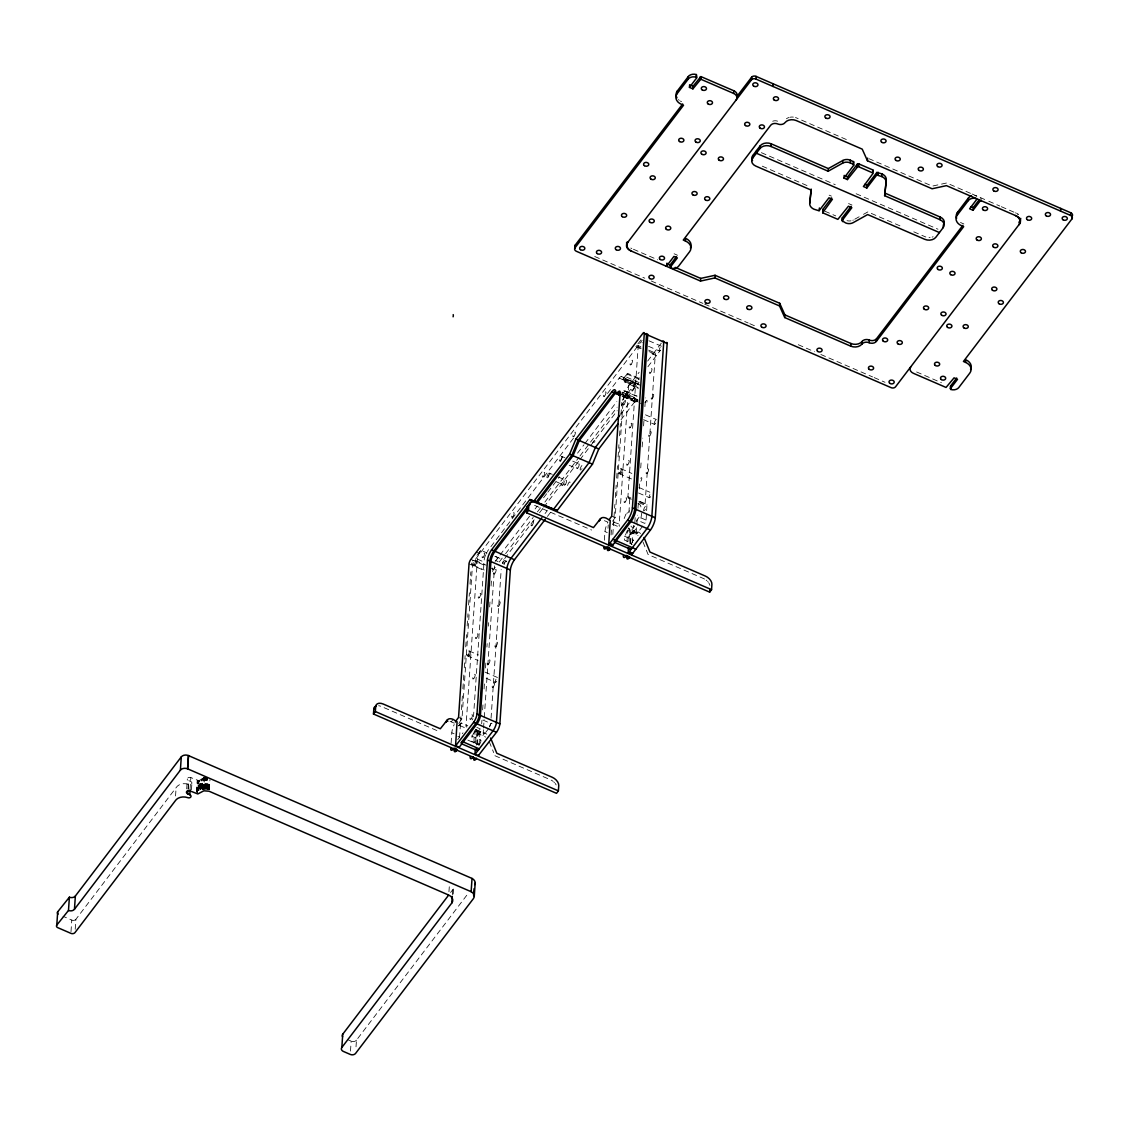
<?xml version="1.0" encoding="UTF-8"?>
<svg xmlns="http://www.w3.org/2000/svg" width="1129" height="1129" viewBox="0 0 1129 1129"><rect width="100%" height="100%" fill="white"/><g stroke="black" fill="none" stroke-linecap="round" stroke-linejoin="round"><path stroke-width="0.75" stroke-dasharray="5 3.75" d="M628.952 512.651L629.813 497A4.488 1.327 -66.6 0 1 627.922 496.704L638.139 346.857A5.349 1.581 -66.6 0 0 637.899 345.545M641.738 513.272L640.326 521.471L644.786 523.404A2.512 0.748 -66.6 0 0 646.113 520.088L646.973 504.437L639.169 501.05M71 931.693L71.79 920.079L63.041 916.282M75.206 929.28L75.883 919.316L176.11 787.661A9.512 6.986 3.9 0 1 188.571 784.345A2.258 1.651 3.9 0 0 191.634 783.78A2.258 1.651 3.9 0 0 190.73 781.508L188.585 780.548A2.343 1.722 3.9 0 1 187.64 778.177A2.343 1.722 3.9 0 1 190.829 777.585L198.831 780.675L204.532 777.585L203.742 789.199M175.545 795.959L176.11 787.661M186.68 788.875L187.358 778.925M188.007 788.846L188.585 780.548M188.233 789.326L188.571 784.345M190.039 789.199L190.829 777.585M191.45 789.707L191.902 783.074M196.545 792.022L197.25 780.365M196.813 792.121L197.42 780.435M197.081 792.191L197.688 780.534M197.265 792.233L197.97 780.591M197.462 792.262L198.154 780.633M198.351 780.661L197.857 790.625L198.732 780.675M198.154 790.639L199.014 780.675M198.436 790.625L199.212 780.661M198.619 790.596L199.494 780.619M198.902 790.554L199.678 780.576M199.198 788.846L199.946 780.506M199.466 788.776L200.2 780.407M199.706 788.677L200.44 780.294M199.946 788.55L200.722 780.125M200.228 788.367L200.99 779.927M200.468 789.707L201.202 779.687M200.567 789.594L201.47 779.377M200.906 789.199L201.71 779.123M201.16 788.945L201.964 778.883M201.428 788.719L202.105 778.77M201.569 788.606L202.401 778.544M201.879 788.395L202.712 778.347M202.204 788.211L202.881 778.248M202.43 789.679L203.22 778.079M202.599 789.608L203.403 777.994M202.783 789.524L203.573 777.909M202.966 789.453L203.954 777.768M203.347 789.312L204.137 777.712M203.545 789.256L204.335 777.641M203.94 789.157L204.617 779.193M204.137 789.115L205.139 777.458M204.547 789.03L205.337 777.415M204.758 789.002L205.549 777.387M204.97 788.973L205.76 777.359M205.182 788.959L205.972 777.345M205.393 788.945L206.184 777.331M205.605 788.931L206.395 777.316M205.817 788.931L206.819 777.316M206.24 788.931L207.03 777.316M206.452 788.945L207.242 777.331M206.663 788.959L207.454 777.345M206.875 788.988L207.44 780.689M207.087 789.002L207.651 780.718M207.299 789.044L207.863 780.746M207.51 789.072L208.075 780.774M207.722 789.115L208.286 780.816M208.131 789.213L208.484 780.873M208.329 789.27L208.893 780.972M208.526 789.326L209.091 781.028M208.724 789.397L209.288 781.099M208.921 789.467L209.486 781.169M209.119 789.538L209.684 781.24M209.302 789.623L209.98 779.659M350.484 1051.099L351.161 1041.136L347.04 1039.357M356.016 1046.795L356.468 1040.162L467.928 893.731M451.106 743.164L451.812 732.792A10.57 3.119 -66.6 0 1 454.183 724.508M448.947 891.755L449.398 885.122M459.531 737.646L460.957 716.703M461.436 709.718L462.396 695.76M462.862 688.775L463.821 674.817M464.301 667.846L465.134 655.624M465.727 646.903L466.559 634.681M467.152 625.96L467.985 613.753M468.577 605.017L469.41 592.81M470.003 584.088L470.835 571.867M458.826 723.548A10.57 3.119 -66.6 0 1 460.801 720.457L461.987 718.891L472.458 565.389A3.472 1.03 -66.6 0 1 474.279 560.845L642.147 340.323M452.404 894.69L452.743 889.708A7.832 5.744 3.9 0 0 453.646 887.592L453.195 894.239M480.7 550.43A7.141 2.117 -66.6 0 0 477.398 559.137L466.037 725.834A3.909 1.157 -66.6 0 0 467.025 726.766M473.954 743.08L474.208 731.902M476.283 729.644L475.605 744.053L477.892 745.041M476.692 745.084L477.892 727.626M477.398 744.547L478.146 734.019L482.859 735.543A8.284 5.066 37.3 0 1 485.555 737.138M479.035 745.535L480.023 731.55L484.736 733.088A8.284 5.066 37.3 0 1 486.782 734.203M481.674 723.83L481.914 720.344M482.633 709.887L482.986 704.651M484.059 688.944L484.412 683.708M485.484 668.015L485.964 661.029M486.909 647.072L487.149 643.586M488.335 626.143L488.575 622.658M489.647 606.95L490 601.729M491.073 586.022L491.425 580.786M488.645 728.53L484.891 733.469A3.909 1.157 -66.6 0 1 483.198 733.271L483.438 729.771M483.551 728.007L484.158 719.229M484.27 717.479L494.558 566.575A7.141 2.117 -66.6 0 1 494.629 565.911M491.059 718.171L501.191 569.552M604.382 540.241L604.961 531.59A10.57 3.119 -66.6 0 1 607.924 522.064M608.009 528.33L608.249 524.9M611.099 534.963L611.438 529.826M612.821 534.398L614.868 504.48M615.347 497.452L616.18 485.131M616.66 478.089L617.507 465.769M618.099 456.977L618.946 444.657M619.539 435.85L620.385 423.53M620.978 414.738L621.825 402.418M612.624 521.245A10.57 3.119 -66.6 0 1 613.95 519.269L615.136 517.703L623.561 394.12A5.292 1.566 -66.6 0 0 622.22 392.864M627.117 541.892L627.357 530.715M628.74 527.935L629.686 529.021L628.754 542.866L632.184 544.347M629.869 543.599L631.069 526.001M630.546 543.359L631.294 532.832L636.008 534.356A8.284 5.066 37.3 0 1 638.054 535.485M632.296 542.626L633.171 530.362L637.885 531.886A8.284 5.066 37.3 0 1 640.58 533.481M642.74 526.1L637.603 532.846A3.02 0.889 -66.6 0 1 636.304 532.69L633.143 531.322L633.552 525.338M634.823 522.656L635.19 517.435M636.304 532.69L636.784 525.691M636.897 523.941L637.49 515.191M637.97 508.191L638.337 502.941M639.282 488.928L639.762 481.928M640.722 467.928L641.201 460.928M642.147 446.929L642.754 438.165M643.586 425.915L644.179 417.166M644.899 406.666L645.492 397.916M652.985 354.111L652.985 354.069A5.349 1.581 -66.6 0 1 655.3 354.294L645.082 504.141A4.488 1.327 -66.6 0 0 646.973 504.437M656.415 355.593L649.867 352.714M981.27 200.722L980.833 197.998M613.668 522.233L620.978 524.562M624.196 518.521L625.776 514.415L629.432 510.844M458.656 725.778L461.098 722.941L467.829 725.749M633.143 531.322A3.02 0.734 -70.3 0 0 634.23 531.378L637.716 525.719M460.618 723.139L458.642 725.891M636.276 521.316L640.82 514.612M638.548 378.116L627.625 373.389L624.224 381.856L638.464 388.418M476.988 555.299L480.827 550.246L487.065 552.942M637.899 343.908L642.048 338.46M573.433 438.25L488.264 550.119A7.832 2.314 -66.6 0 0 487.276 551.587M607.487 393.499L619.2 378.102A6.52 1.933 -66.6 0 1 622.023 378.427A2.95 0.875 -66.6 0 0 623.307 378.568L638.901 385.328M623.307 378.568L627.668 373.403M495.109 561.466L498.976 556.385M500.034 554.988L529.783 515.925M535.09 508.939L537.206 506.159M543.585 497.79L546.775 493.599M547.833 492.202L559.518 476.861M577.568 453.138L583.947 444.77M585.005 443.372L616.871 401.515M622.178 394.529L639.169 372.203M647.665 361.054L662.314 341.805M492.512 571.5A3.472 1.03 -66.6 0 1 493.726 569.27L496.478 565.671M499.216 562.059L504.536 555.087M505.594 553.69L533.213 517.407M537.46 511.832L540.65 507.641M544.898 502.066L578.881 457.414M579.939 456.017L617.111 407.188M622.432 400.202L639.423 377.876M647.919 366.727L660.564 350.103M534.172 519.806L505.425 557.557A7.832 2.314 -66.6 0 0 502.306 563.554M539.493 512.806L542.682 508.614M543.755 507.217L578.881 461.069M579.939 459.672L589.521 447.084M590.594 445.687L617.196 410.716M621.458 405.128L636.361 385.539A6.52 1.933 -66.6 0 1 639.197 385.314M545.053 513.554L547.184 510.76M620.781 414.061L631.379 400.146A8.355 2.47 -66.6 0 1 635.006 400.541A5.292 1.566 -66.6 0 0 637.292 400.795A5.292 1.566 -66.6 0 1 637.941 400.061M547.424 516.447L550.613 512.256M621.035 419.734L634.823 401.628A8.355 2.47 -66.6 0 1 637.843 399.68L621.924 392.779M450.09 721.431A6.845 4.191 37.3 0 1 451.261 721.854L453.138 719.385M458.896 725.481L461.62 723.068M612.497 524.223L614.769 521.88M457.711 739.58L459.588 737.11L456.158 735.628M474.66 732.792L476.537 730.322M627.809 531.59L629.686 529.134M627.371 530.503A10.57 3.119 -66.6 0 0 624.422 540.029L627.851 541.511A10.57 3.119 -66.6 0 1 633.397 527.695L634.597 526.128L631.153 524.646M478.103 734.189L480.065 731.493M631.252 532.987L633.214 530.291M479.021 733.878L480.898 731.423M632.184 532.69L634.046 530.235M482.859 735.543L484.736 733.088M636.008 534.356L637.885 531.886M450.598 892.517L452.743 889.708M638.167 387.529L625.198 381.785L624.464 382.336M854.78 219.195L862.048 215.159M863.487 214.341L867.848 211.913L902.706 227.028M626.891 513.201L628.133 512.679M637.941 503.266L640.453 505.227L641.597 509.391M612.765 524.279L617.549 526.354M846.327 139.516L796.481 117.91A8.355 6.125 3.9 0 0 795.493 117.543M970.503 193.327L946.638 182.983L932.286 186.116L869.245 158.794M972.097 194.019L987.353 200.623M988.792 201.244L999.786 206.014M1001.352 206.692L1016.636 213.325M963.87 223.979L961.696 223.034A10.57 7.748 3.9 0 1 960.525 222.455M761.383 152.669L835.234 184.676M856.121 193.722L938.001 229.215M762.258 166.161L808.181 186.059M829.138 195.148L831.424 196.136M848.585 203.573L852.028 205.055M913.798 231.826L924.891 236.638A8.228 6.04 3.9 0 0 925.865 237.005M824.876 211.208L835.742 215.907M674.112 253.771L677.541 255.267M633.425 249.255L657.741 259.797M916.621 371.977L941.388 382.717M594.715 256.495L644.786 278.186M651.25 280.994L702.944 303.391M704.552 304.096L748.174 322.993M749.797 323.698L754.638 325.801M798.259 344.698L814.404 351.698M820.868 354.492L872.562 376.903M874.185 377.594L885.051 382.308M648.921 340.789L661.411 346.208M648.54 346.293L659.463 351.034M637.744 345.403L640.863 346.758M648.653 350.145L654.905 352.841M638.139 346.857L641.258 348.212M649.062 351.585L655.3 354.294M635.825 346.631L640.496 348.692M626.821 373.953L639.296 379.372M626.595 377.142L639.085 382.548M621.514 376.55L638.675 383.987M625.41 378.723L639.451 384.806M628.119 380.078L639.042 384.806M622.262 379.273L637.871 386.033M619.2 378.102L636.361 385.539M626.228 391.41L637.151 396.138M623.801 390.676L638.21 396.928M622.051 392.13L637.645 398.89M638.026 400.386L622.418 393.626A5.292 1.566 -66.6 0 0 622.319 392.497M620.131 393.372L637.292 400.795M619.398 393.781L638.435 402.037M624.281 396.237L641.441 403.674M622.023 396.081L634.823 401.628M622.898 396.632L637.659 403.039M645.492 414.823L656.401 419.551M643.544 419.649L654.467 424.377A2.611 0.776 -66.6 0 0 656.231 422.048M620.95 468.718L631.873 473.446M619.017 473.545L631.492 478.95M638.929 487.488L649.852 492.23M561.79 456.412L564.923 457.767M572.713 461.14L578.951 463.85M638.548 492.992L649.471 497.72M569.214 465.289L577.018 468.676M627.922 496.704L631.04 498.058M638.845 501.431L645.082 504.141M628.232 497.96L631.351 499.314M639.141 502.701L645.393 505.397M549.16 473.009L552.279 474.363M558.516 477.073L566.321 480.446M641.455 518.07L646.113 520.088M556.583 481.9L564.387 485.272M611.706 516.221L615.136 517.703M631.111 526.707L633.397 527.695M634.23 531.378L637.603 532.846M633.313 532.154L636.516 533.551M604.41 520.667L607.388 521.951M624.393 536.148L633.75 540.212M604.961 531.59L607.261 532.592M534.553 505.326L591.596 530.037M495.321 556.385L506.244 561.113M494.869 556.329L497.988 557.684A7.141 2.117 -66.6 0 0 495.885 561.621M476.339 552.137L479.769 553.633M495.786 560.577L498.072 561.565M477.398 559.137L485.202 562.524M475.267 560.464L486.19 565.206M470.849 559.363L485.611 565.756M490.296 567.788L493.726 569.27M473.333 565.29L484.242 570.032M469.029 563.893L483.791 570.3M469.099 650.925L478.456 654.989M467.166 655.751L478.075 660.493M485.004 672.094L497.48 677.499M486.19 678.275L495.546 682.325M482.902 720.034L490.706 723.421A3.909 1.157 -66.6 0 1 489.605 726.949M458.557 717.409L461.987 718.891M476.819 727.401L480.248 728.897A10.57 3.119 -66.6 0 0 474.702 742.699L471.273 741.217A10.57 3.119 -66.6 0 1 473.63 732.933M475.535 729.405L484.891 733.469M475.394 729.899L483.198 733.271M475.676 730.999L483.466 734.386M451.261 721.854L454.239 723.139M459.743 725.524L465.952 728.219M471.329 735.953L480.7 740.003M451.812 732.792L454.112 733.779M467.829 740.102L478.752 744.83M436.867 730.548L381.404 706.514A8.228 5.038 37.3 0 0 378.61 705.738M494.939 755.71L550.373 779.73A7.832 4.784 37.3 0 1 552.984 781.282M976.853 196.178L976.627 196.023A6.52 4.784 3.9 0 0 974.877 195.642M643.05 542.103L648.102 554.522L703.522 578.542A7.832 4.784 37.3 0 1 705.286 579.502M489.266 741.753L493.683 752.606M356.468 1040.162A3.909 2.879 3.9 0 1 351.161 1041.136M75.883 919.316A3.02 2.216 3.9 0 1 71.79 920.079M933.119 236.751A8.228 6.04 3.9 0 1 932.159 237.09M930.098 237.471A8.228 6.04 3.9 0 1 929.026 237.513M853.326 220.014A6.845 5.024 3.9 0 1 852.79 220.282M850.97 220.832A6.845 5.024 3.9 0 1 847.004 220.677M1015.479 212.816A9.159 6.718 3.9 0 1 1016.523 213.339M1017.455 213.945A9.159 6.718 3.9 0 1 1018.273 214.651M681.535 101.638A10.57 7.748 3.9 0 1 680.378 101.06M679.319 100.368A10.57 7.748 3.9 0 1 678.374 99.592M1017.497 213.748A7.832 5.744 3.9 0 1 1018.287 214.256M786.447 118.743A8.355 6.125 3.9 0 1 789.115 117.458M790.145 117.218A8.355 6.125 3.9 0 1 793.377 117.106M772.702 121.24A5.292 3.881 3.9 0 1 777.994 121.325M631.845 248.578A9.159 6.718 3.9 0 1 630.815 248.055M706.133 580.08A7.832 4.784 37.3 0 1 706.909 580.743M707.629 581.449A7.832 4.784 37.3 0 1 708.278 582.197M708.829 582.987A7.832 4.784 37.3 0 1 709.887 585.358M553.76 781.931A7.832 4.784 37.3 0 1 554.48 782.637M555.129 783.399A7.832 4.784 37.3 0 1 556.145 784.965M645.054 402.658A2.611 0.776 -66.6 0 1 646.818 400.329A2.611 0.776 -66.6 0 1 646.649 402.827A2.611 0.776 -66.6 0 1 644.885 405.156M580.278 470.059A2.611 0.776 -66.6 0 1 580.899 467.039A2.611 0.776 -66.6 0 1 582.564 465.444A2.611 0.776 -66.6 0 1 581.943 468.464M581.294 469.523A2.611 0.776 -66.6 0 1 580.983 469.89M567.605 485.484A2.611 0.776 -66.6 0 1 569.369 482.083A2.611 0.776 -66.6 0 1 569.806 483.819M640.693 478.287A2.611 0.776 -66.6 0 1 641.808 478.569A2.611 0.776 -66.6 0 1 640.242 482.083A2.611 0.776 -66.6 0 1 639.395 481.18M474.222 731.691A10.57 3.119 -66.6 0 1 474.843 730.491M627.992 529.303A10.57 3.119 -66.6 0 1 628.641 528.174M643.713 510.929A2.611 0.776 -66.6 0 1 644.645 507.344A2.611 0.776 -66.6 0 1 646.098 506.977A2.611 0.776 -66.6 0 1 644.405 510.76M489.492 726.695A2.611 0.776 -66.6 0 1 491.637 723.153A2.611 0.776 -66.6 0 1 490.875 726.85M502.32 563.117A2.611 0.776 -66.6 0 1 503.986 561.522A2.611 0.776 -66.6 0 1 503.351 564.542M592.781 442.864A2.611 0.776 -66.6 0 1 594.546 440.536A2.611 0.776 -66.6 0 1 594.376 443.048M560.732 461.366A2.611 0.776 -66.6 0 1 561.663 458.219A2.611 0.776 -66.6 0 1 563.159 457.09A2.611 0.776 -66.6 0 1 562.496 460.025M548.158 477.045A2.611 0.776 -66.6 0 1 549.611 473.954A2.611 0.776 -66.6 0 1 550.585 474.279M471.343 564.556A3.472 1.03 -66.6 0 1 471.753 563.004M472.698 561A3.472 1.03 -66.6 0 1 473.136 560.351M636.46 345.926A5.349 1.581 -66.6 0 1 636.77 345.672M485.498 555.172A7.832 2.314 -66.6 0 0 484.143 560.365L473.545 715.984A3.909 1.157 -66.6 0 1 473.432 716.746M485.907 554.226A7.832 2.314 -66.6 0 1 486.797 552.42M625.198 381.785A9.512 2.808 -66.6 0 1 628.811 383.465L619.144 525.253A3.02 0.889 -66.6 0 0 619.595 526.142M472.868 718.58A3.909 1.157 -66.6 0 1 472.218 719.949M642.02 342.821A2.611 0.776 -66.6 0 1 642.105 342.313M547.466 477.779A2.611 0.776 -66.6 0 1 547.48 475.126A2.611 0.776 -66.6 0 1 549.4 473.277A2.611 0.776 -66.6 0 1 548.073 477.2M462.354 733.695A2.611 0.776 -66.6 0 1 463.003 732.848M650.643 496.591A2.611 0.776 -66.6 0 1 649.175 497.169A2.611 0.776 -66.6 0 1 650.558 493.542M631.534 544.672A2.611 0.776 -66.6 0 1 632.579 541.341A2.611 0.776 -66.6 0 1 634.018 540.579M660.31 350.385A2.611 0.776 -66.6 0 1 659.181 350.258A2.611 0.776 -66.6 0 1 660.564 346.843A2.611 0.776 -66.6 0 1 661.693 346.97M654.538 424.377A2.611 0.776 -66.6 0 1 654.481 422.288A2.611 0.776 -66.6 0 1 656.161 419.607M496.718 681.196A2.611 0.776 -66.6 0 1 495.264 681.775A2.611 0.776 -66.6 0 1 496.633 678.148M492.597 568.014A2.611 0.776 -66.6 0 1 492.484 569.778M504.098 564.655A2.611 0.776 -66.6 0 1 505.863 561.268A2.611 0.776 -66.6 0 1 506.3 562.99M625.283 501.968A2.611 0.776 -66.6 0 0 626.539 497.889A2.611 0.776 -66.6 0 0 624.379 500.74A2.611 0.776 -66.6 0 0 625.283 501.968M631.182 364.385A2.611 0.776 -66.6 0 0 632.452 360.306A2.611 0.776 -66.6 0 0 630.292 363.157A2.611 0.776 -66.6 0 0 631.182 364.385M471.103 718.905A2.611 0.776 -66.6 0 0 472.359 714.826A2.611 0.776 -66.6 0 0 470.2 717.677A2.611 0.776 -66.6 0 0 471.103 718.905M627.823 464.682A2.611 0.776 -66.6 0 0 629.093 460.604A2.611 0.776 -66.6 0 0 626.92 463.454A2.611 0.776 -66.6 0 0 627.823 464.682M630.363 427.411A2.611 0.776 -66.6 0 0 631.633 423.333A2.611 0.776 -66.6 0 0 629.46 426.169A2.611 0.776 -66.6 0 0 630.363 427.411M632.903 390.126A2.611 0.776 -66.6 0 0 634.173 386.047A2.611 0.776 -66.6 0 0 632 388.898A2.611 0.776 -66.6 0 0 632.903 390.126M473.855 678.444A2.611 0.776 -66.6 0 0 475.126 674.366A2.611 0.776 -66.6 0 0 472.952 677.202A2.611 0.776 -66.6 0 0 473.855 678.444M476.621 637.97A2.611 0.776 -66.6 0 0 477.877 633.905A2.611 0.776 -66.6 0 0 475.718 636.742A2.611 0.776 -66.6 0 0 476.621 637.97M479.373 597.509A2.611 0.776 -66.6 0 0 480.644 593.431A2.611 0.776 -66.6 0 0 478.47 596.281A2.611 0.776 -66.6 0 0 479.373 597.509M483.268 557.176A2.611 0.776 -66.6 0 0 484.524 553.097A2.611 0.776 -66.6 0 0 482.365 555.948A2.611 0.776 -66.6 0 0 483.268 557.176M512.764 516.8A2.611 0.776 -66.6 0 0 514.02 512.721A2.611 0.776 -66.6 0 0 511.86 515.572A2.611 0.776 -66.6 0 0 512.764 516.8M543.388 476.551A2.611 0.776 -66.6 0 0 544.644 472.472A2.611 0.776 -66.6 0 0 542.484 475.309A2.611 0.776 -66.6 0 0 543.388 476.551M574.012 436.288A2.611 0.776 -66.6 0 0 575.282 432.209A2.611 0.776 -66.6 0 0 573.109 435.06A2.611 0.776 -66.6 0 0 574.012 436.288M604.636 396.039A2.611 0.776 -66.6 0 0 605.906 391.961A2.611 0.776 -66.6 0 0 603.733 394.811A2.611 0.776 -66.6 0 0 604.636 396.039M488.603 664.035A2.611 0.776 -66.6 0 0 489.873 659.957A2.611 0.776 -66.6 0 0 487.7 662.808A2.611 0.776 -66.6 0 0 488.603 664.035M494.77 573.574A2.611 0.776 -66.6 0 0 496.04 569.496A2.611 0.776 -66.6 0 0 493.867 572.347A2.611 0.776 -66.6 0 0 494.77 573.574M650.643 372.824A2.611 0.776 -66.6 0 0 651.899 368.746A2.611 0.776 -66.6 0 0 649.739 371.582A2.611 0.776 -66.6 0 0 650.643 372.824M647.27 473.107A2.611 0.776 -66.6 0 0 648.54 469.029A2.611 0.776 -66.6 0 0 646.367 471.88A2.611 0.776 -66.6 0 0 647.27 473.107M649.81 435.836A2.611 0.776 -66.6 0 0 651.08 431.758A2.611 0.776 -66.6 0 0 648.907 434.609A2.611 0.776 -66.6 0 0 649.81 435.836M652.35 398.551A2.611 0.776 -66.6 0 0 653.62 394.473A2.611 0.776 -66.6 0 0 651.447 397.323A2.611 0.776 -66.6 0 0 652.35 398.551M493.302 686.869A2.611 0.776 -66.6 0 0 494.573 682.791A2.611 0.776 -66.6 0 0 492.413 685.642A2.611 0.776 -66.6 0 0 493.302 686.869M496.068 646.409A2.611 0.776 -66.6 0 0 497.339 642.33A2.611 0.776 -66.6 0 0 495.165 645.167A2.611 0.776 -66.6 0 0 496.068 646.409M498.82 605.934A2.611 0.776 -66.6 0 0 500.091 601.87A2.611 0.776 -66.6 0 0 497.917 604.707A2.611 0.776 -66.6 0 0 498.82 605.934M532.211 525.225A2.611 0.776 -66.6 0 0 533.481 521.146A2.611 0.776 -66.6 0 0 531.307 523.997A2.611 0.776 -66.6 0 0 532.211 525.225M562.835 484.976A2.611 0.776 -66.6 0 0 564.105 480.898A2.611 0.776 -66.6 0 0 561.932 483.748A2.611 0.776 -66.6 0 0 562.835 484.976M624.083 404.464A2.611 0.776 -66.6 0 0 625.353 400.386A2.611 0.776 -66.6 0 0 623.18 403.236A2.611 0.776 -66.6 0 0 624.083 404.464M626.285 396.081A2.611 0.776 -66.6 0 0 627.541 392.003A2.611 0.776 -66.6 0 0 625.381 394.854A2.611 0.776 -66.6 0 0 626.285 396.081M469.156 655.61A2.611 0.776 -66.6 0 0 470.412 651.532A2.611 0.776 -66.6 0 0 468.253 654.383A2.611 0.776 -66.6 0 0 469.156 655.61M475.323 565.149A2.611 0.776 -66.6 0 0 476.579 561.071A2.611 0.776 -66.6 0 0 474.42 563.921A2.611 0.776 -66.6 0 0 475.323 565.149M621.006 473.404A2.611 0.776 -66.6 0 0 622.277 469.325A2.611 0.776 -66.6 0 0 620.103 472.162A2.611 0.776 -66.6 0 0 621.006 473.404M625.141 395.587A2.611 0.776 -66.6 0 0 626.397 391.509A2.611 0.776 -66.6 0 0 624.238 394.36A2.611 0.776 -66.6 0 0 625.141 395.587M560.704 460.59A2.611 0.776 -66.6 0 0 561.974 456.511A2.611 0.776 -66.6 0 0 559.801 459.362A2.611 0.776 -66.6 0 0 560.704 460.59M468.013 655.116A2.611 0.776 -66.6 0 0 469.269 651.038A2.611 0.776 -66.6 0 0 467.11 653.874A2.611 0.776 -66.6 0 0 468.013 655.116M474.18 564.655A2.611 0.776 -66.6 0 0 475.436 560.577A2.611 0.776 -66.6 0 0 473.277 563.413A2.611 0.776 -66.6 0 0 474.18 564.655M619.863 472.896A2.611 0.776 -66.6 0 0 621.133 468.817A2.611 0.776 -66.6 0 0 618.96 471.668A2.611 0.776 -66.6 0 0 619.863 472.896M577.865 468.027A2.611 0.776 -66.6 0 0 579.135 463.948A2.611 0.776 -66.6 0 0 576.961 466.799A2.611 0.776 -66.6 0 0 577.865 468.027M565.234 484.637A2.611 0.776 -66.6 0 0 566.49 480.559A2.611 0.776 -66.6 0 0 564.331 483.395A2.611 0.776 -66.6 0 0 565.234 484.637M479.599 744.194A2.611 0.776 -66.6 0 0 480.869 740.116A2.611 0.776 -66.6 0 0 478.696 742.953A2.611 0.776 -66.6 0 0 479.599 744.194"/><path stroke-width="1.5" d="M541.864 517.745L511.042 558.248A7.832 2.314 -66.6 0 0 506.921 568.48L496.435 722.377A6.449 1.905 -66.6 0 1 493.048 730.816L475.013 754.355L475.267 749.077M478.343 755.597L496.478 732.298A6.449 1.905 -66.6 0 0 499.865 723.872L510.35 569.962A7.832 2.314 -66.6 0 1 514.471 559.73L545.293 519.241M628.416 547.89L628.161 553.168L647.03 528.527A9.159 2.71 -66.6 0 0 651.856 516.292L663.739 341.96A3.274 0.974 -66.6 0 0 662.525 341.551M190.166 789.806L189.827 794.774A2.258 1.651 3.9 0 1 190.73 797.06A2.258 1.651 3.9 0 1 187.668 797.624A9.512 6.986 3.9 0 0 175.193 800.927L74.98 932.596A3.02 2.216 3.9 0 1 70.887 933.344L57.762 927.657A2.512 1.849 3.9 0 1 56.789 925.088L57.692 911.823L69.391 897.188A4.488 3.288 3.9 0 0 75.361 896.017L181.289 756.867A5.349 3.923 3.9 0 1 188.487 755.597L472.063 878.447A7.141 5.236 3.9 0 1 474.773 884.6M56.789 925.088L68.488 910.454L69.391 897.188M68.488 910.454A4.488 3.288 3.9 0 0 74.458 909.282L75.361 896.017M74.458 909.282L180.386 770.133L181.289 756.867M180.386 770.133A5.349 3.923 3.9 0 1 187.583 768.877L188.487 755.597M187.583 768.877L188.515 755.569M189.827 794.774L187.668 793.814L187.894 790.498M472.035 878.433L471.132 891.698A7.141 5.236 3.9 0 1 473.39 898.642L355.564 1053.428A3.909 2.879 3.9 0 1 350.258 1054.415L343.385 1051.438A3.909 2.879 3.9 0 1 341.833 1047.486L342.736 1034.206L448.467 895.325M490.522 738.056A8.284 5.066 37.3 0 1 491.143 739.283L496.816 753.255L552.25 777.274A7.832 4.784 37.3 0 1 558.756 785.558L558.389 790.864L556.526 793.334L373.473 714.008L373.812 708.956L375.689 706.5A8.228 5.038 37.3 0 1 383.281 704.044L440.324 728.769L447.409 719.85A6.845 4.191 37.3 0 1 453.138 719.385L457.09 721.812L455.551 745.93L473.587 722.377A6.449 1.905 -66.6 0 0 476.988 713.951L487.474 560.055A7.832 2.314 -66.6 0 1 491.595 549.809L529.854 499.54L557.147 510.562L592.485 464.146L598.779 448.975L617.859 423.911M373.473 714.008L375.35 711.538L375.689 706.5M341.833 1047.486L451.826 902.988L452.292 896.341M473.615 895.325L474.081 888.678M474.265 896.37L475.168 883.104M644.01 537.475A8.284 5.066 37.3 0 1 644.292 538.096L649.965 552.053L705.399 576.086A7.832 4.784 37.3 0 1 711.905 584.356L711.552 589.677L709.675 592.132L526.622 512.806L526.961 507.768L528.838 505.312A8.228 5.038 37.3 0 1 536.43 502.857L593.473 527.582L600.557 518.648A6.845 4.191 37.3 0 1 606.287 518.197L610.239 520.61L608.7 544.728L627.583 520.088A9.159 2.71 -66.6 0 0 632.409 507.867L644.292 333.535A3.274 0.974 -66.6 0 0 642.867 333.38L470.849 559.363A3.472 1.03 -66.6 0 0 469.029 563.893L458.557 717.409L457.372 718.975A10.57 3.119 -66.6 0 0 455.396 722.066M526.622 512.806L528.499 510.35L528.838 505.312M1020.489 219.845A7.832 5.744 3.9 0 1 1019.755 221.228L1019.572 223.881L895.523 386.838A3.274 2.399 3.9 0 1 891.091 387.656L576.397 251.287A3.472 2.554 3.9 0 1 575.028 247.787L575.211 245.134L682.65 103.981M575.028 247.787L683.539 105.237L681.351 104.291A10.57 7.748 3.9 0 1 677.16 93.622L677.344 90.969L688.337 76.518A6.52 4.784 3.9 0 1 696.367 74.57L696.579 78.028L689.452 87.385L692.896 88.866L700.813 79.242L733.624 93.411A6.449 4.728 3.9 0 1 736.179 99.916M665.8 266.007L666.759 265.837L666.999 263.113M690.412 248.112A10.57 7.748 3.9 0 0 685.642 238.346L685.458 240.999A10.57 7.748 3.9 0 1 689.65 251.668L678.656 266.119A6.52 4.784 3.9 0 1 670.626 268.067L670.414 264.609L676.525 256.593M670.626 268.067L670.414 264.609M628.063 552.914L631.803 554.508L650.459 530.009A9.159 2.71 -66.6 0 0 655.286 517.788L667.168 343.456A3.274 0.974 -66.6 0 0 666.336 342.68M677.16 93.622L688.168 79.171L688.337 76.518M689.452 87.385L689.636 84.717M692.896 88.866L693.065 86.213L700.883 76.574L733.808 90.757A6.449 4.728 3.9 0 1 736.715 96.713L751.632 77.209A3.274 2.399 3.9 0 1 756.063 76.391L1070.744 212.76A3.472 2.554 3.9 0 1 1072.127 216.26L1071.943 218.913L963.432 361.463L965.62 362.409A10.57 7.748 3.9 0 1 969.811 373.078L958.803 387.529A6.52 4.784 3.9 0 1 950.787 389.463L950.392 388.672L957.519 379.316L954.076 377.834L946.046 387.445L913.347 373.29A6.449 4.728 3.9 0 1 910.793 366.784M696.621 77.957L696.367 74.57M699.994 79.524L700.178 76.871M701.123 79.326L701.292 76.673M971.533 195.91A6.52 4.784 3.9 0 0 968.456 197.9L957.491 212.379L957.307 215.032A10.57 7.748 3.9 0 0 961.513 225.701L963.686 226.647L876.33 341.41A5.292 3.881 3.9 0 1 869.161 342.722A5.292 3.881 3.9 0 0 861.977 344.049A8.355 6.125 3.9 0 1 850.659 346.123L784.74 317.559L779.518 305.945L714.869 277.932L700.516 281.065L700.686 278.411L675.241 267.375M714.869 277.932L715.052 275.278L700.686 278.411M733.624 93.411L733.808 90.757M709.675 592.132L709.845 589.479M700.516 281.065L630.504 250.723A7.832 5.744 3.9 0 1 627.399 242.82L751.448 79.863L751.632 77.209M1071.943 218.913A3.472 2.554 3.9 0 0 1070.56 215.413L755.88 79.044L756.063 76.391M809.719 203.262L811.172 190.095L755.738 166.062A7.832 5.744 3.9 0 1 752.634 158.159L752.803 155.506L760.127 145.895A8.228 6.04 3.9 0 1 771.276 143.849L828.319 168.574L842.841 160.473A6.845 5.024 3.9 0 1 850.405 160.219L853.891 161.941L853.665 165.342L843.97 178.086L847.399 179.567L857.941 166.429L873.225 173.132L863.417 186.511L866.846 187.993L876.781 175.009L881.82 176.576A8.284 6.082 3.9 0 1 886.096 182.531L884.642 195.698L940.076 219.732A7.832 5.744 3.9 0 1 943.181 227.635L935.87 237.245A8.228 6.04 3.9 0 1 924.707 239.292L867.665 214.566L853.143 222.667A6.845 5.024 3.9 0 1 845.593 222.907L842.036 220.649L851.845 207.708L848.415 206.226L837.873 219.365L822.646 212.774L832.398 199.283L828.954 197.801L819.033 210.784L813.995 209.218A8.284 6.082 3.9 0 1 809.719 203.262L811.172 189.079M756.557 150.58L756.388 153.234L939.427 232.56M752.634 158.159L759.944 148.548L760.127 145.895M772.97 86.453L773.153 83.8M853.665 165.342L853.439 164.312L850.222 162.886A6.845 5.024 3.9 0 0 842.657 163.126L828.15 171.227L771.093 146.502L771.276 143.849M779.518 305.945L779.702 303.292L715.052 275.278M784.74 317.559L784.923 314.906L779.702 303.292M819.188 210.629L819.372 207.976M822.688 212.04L822.872 209.387L831.607 197.9M823.14 213.183L822.872 209.387M828.15 171.227L828.319 168.574M842.657 163.126L842.841 160.473M843.97 178.086L844.153 175.432L847.583 176.914L847.399 179.567M842.149 220.451L842.333 217.784L851.054 206.339M842.615 221.623L842.333 217.784M850.222 162.886L850.405 160.219M853.199 164.171L853.383 161.518M857.08 166.852L857.264 164.199L858.59 163.804L872.858 169.957L873.31 171.1M858.703 166.556L858.887 163.903M850.659 346.123L850.843 343.47L784.923 314.906M1019.572 223.881A7.832 5.744 3.9 0 0 1016.453 215.978L946.455 185.636L932.102 188.769L867.453 160.755L867.636 158.102M866.846 187.993L867.03 185.339L876.866 172.427L881.989 173.922A8.284 6.082 3.9 0 1 886.279 179.878L886.096 182.531M872.675 172.61L872.858 169.957M861.977 344.049L862.161 341.395A5.292 3.881 3.9 0 1 869.344 340.069A5.292 3.881 3.9 0 0 876.513 338.742L962.811 225.391M876.626 175.164L876.796 172.511M877.981 174.91L878.164 172.257M869.161 342.722L869.344 340.069M881.82 176.576L881.989 173.922M884.642 195.698L886.279 179.878M876.33 341.41L876.513 338.742M940.076 219.732L940.245 217.064L884.826 193.045M943.181 227.635L943.364 224.981A7.832 5.744 3.9 0 0 940.245 217.064M950.392 388.672L950.576 386.019L956.672 378.003M950.787 389.463L950.576 386.019M957.307 215.032L968.315 200.581L968.499 197.928M968.315 200.581L968.273 200.553A6.52 4.784 3.9 0 1 976.345 198.633L976.726 199.424L969.613 208.78L973.043 210.276L973.226 207.623L979.323 199.607M965.62 362.409L965.789 359.756A10.57 7.748 3.9 0 1 970.573 369.522M1060.512 211.052L1060.696 208.399M1070.56 215.413L1070.744 212.76M473.037 756.585L472.599 757.63A6.52 1.933 -66.6 0 1 470.172 756.825L470.2 756.783M476.452 758.236L476.029 759.125A6.52 1.933 -66.6 0 1 473.644 759.309M629.573 557.147L629.178 557.924A6.52 1.933 -66.6 0 1 626.793 558.121M534.257 500.655L569.609 454.225L575.903 439.054L611.932 391.707A8.355 2.47 -66.6 0 1 615.545 392.116A5.292 1.566 -66.6 0 0 617.845 392.37A5.292 1.566 -66.6 0 1 620.131 392.624L611.706 516.221L610.521 517.788A10.57 3.119 -66.6 0 0 609.194 519.749M670.189 267.333L677.358 257.92L673.928 256.424L666.816 265.767M450.753 748.358L450.725 748.386A6.52 1.933 -66.6 0 0 453.152 749.204C453.463 746.848 458.374 749.063 456.582 750.686A6.52 1.933 -66.6 0 1 454.154 750.418M623.349 555.595L623.321 555.623A6.52 1.933 -66.6 0 0 625.748 556.442L626.186 555.397L629.615 556.893M527.977 508.008L495.024 551.305A7.832 2.314 -66.6 0 0 490.903 561.536L480.418 715.433A6.449 1.905 -66.6 0 1 477.031 723.872L459.207 747.271L455.834 745.719M619.722 415.458L595.35 447.493L589.056 462.65L553.704 509.08L549.301 507.965M847.583 176.914L857.264 164.199M447.409 719.85L445.532 722.306A6.845 4.191 37.3 0 1 447.888 721.191M600.557 518.648L598.68 521.118A6.845 4.191 37.3 0 1 600.092 520.187M603.874 547.198L603.902 547.17A6.52 1.933 -66.6 0 0 606.301 548.017C613.795 553.774 608.136 543.543 606.301 548.017M460.957 742.684A6.52 1.933 -66.6 0 0 462.128 741.443L475.888 723.379A6.449 1.905 -66.6 0 0 479.275 714.939L489.76 561.042A7.832 2.314 -66.6 0 1 493.881 550.811L532.14 500.542L536.543 501.643L571.895 455.213L578.189 440.056L614.218 392.709A8.355 2.47 -66.6 0 1 615.728 391.128M612.045 546.041L631.012 521.584A9.159 2.71 -66.6 0 0 635.839 509.362L647.721 335.017A3.274 0.974 -66.6 0 0 646.296 334.861M973.043 210.276L980.155 200.934L981.27 200.722M453.152 749.204L456.582 750.686M625.748 556.442L629.178 557.924M631.803 554.508L628.43 552.956M533.283 501.036L537.686 502.137L573.038 455.707L579.332 440.55L615.376 393.202A8.355 2.47 -66.6 0 1 615.884 392.567M557.147 510.562L529.854 499.54M696.184 77.238L696.283 77.266A6.52 4.784 3.9 0 0 688.111 79.143L688.168 79.171M690.779 85.225L693.065 86.213M970.94 206.621L973.226 207.623M864.743 184.352L867.03 185.339M685.458 240.999L683.271 240.054L770.641 125.291A5.292 3.881 3.9 0 1 777.81 123.978A5.292 3.881 3.9 0 0 784.994 122.652A8.355 6.125 3.9 0 1 796.312 120.577L862.231 149.141L867.453 160.755M667.281 263.932L670.471 265.301M644.292 333.535L667.168 343.456M617.845 392.37L620.131 393.372A5.292 1.566 -66.6 0 1 620.456 392.963M611.932 391.707L620.47 395.404M575.903 439.054L598.779 448.975M569.609 454.225L592.485 464.146M632.409 507.867L655.286 517.788M627.583 520.088L650.459 530.009M612.991 539.267L635.867 549.188M614.472 542.287L630.307 549.146M609.858 543.374L613.287 544.855M629.305 551.799L632.734 553.295M608.983 544.531L612.412 546.013M528.499 510.35L711.552 589.677M491.595 549.809L514.471 559.73M487.474 560.055L510.35 569.962M476.988 713.951L499.865 723.872M473.587 722.377L496.478 732.298M462.128 741.443L479.289 748.88A6.52 1.933 -66.6 0 1 476.452 749.106M461.324 743.658L476.918 750.418M474.914 754.116L478.71 755.64M375.35 711.538L558.389 790.864M472.599 757.63L476.029 759.125M187.612 768.835L471.16 891.712M453.209 314.624A6.52 5.08 21.3 0 1 453.096 316.812M451.826 902.988A7.832 5.744 3.9 0 0 448.721 895.071L209.006 791.203L203.827 790.808L197.829 793.955L189.926 790.864A2.343 1.722 3.9 0 0 186.737 791.443A2.343 1.722 3.9 0 0 187.668 793.814M342.595 1036.747A3.909 2.879 3.9 0 1 342.736 1034.206M58.129 914.081A2.512 1.849 3.9 0 1 57.692 911.823M752.521 160.586A7.832 5.744 3.9 0 1 752.803 155.506M810.043 202.345A8.284 6.082 3.9 0 1 809.902 200.609M1015.296 215.47A9.159 6.718 3.9 0 1 1018.753 224.953M575.282 247.688A3.472 2.554 3.9 0 1 575.211 245.134M626.708 243.779A7.832 5.744 3.9 0 1 626.666 242.283M862.161 341.395A8.355 6.125 3.9 0 1 850.843 343.47M1019.91 220.677A9.159 6.718 3.9 0 1 1018.937 222.3M676.948 97.814A10.57 7.748 3.9 0 1 677.344 90.969M956.63 218.25A10.57 7.748 3.9 0 1 957.491 212.379M759.944 148.548A8.228 6.04 3.9 0 1 771.093 146.502M631.661 251.231A9.159 6.718 3.9 0 1 628.218 241.747M751.448 79.863A3.274 2.399 3.9 0 1 755.88 79.044M1020.701 218.363A7.832 5.744 3.9 0 1 1020.658 219.111M526.961 507.768A8.228 5.038 37.3 0 1 530.08 504.564M373.812 708.956A8.228 5.038 37.3 0 1 376.197 705.935M632.438 547.692A6.929 2.046 -66.6 0 1 629.657 548.144M620.329 394.868A5.292 1.566 -66.6 0 1 618.988 393.612M609.731 549.498A6.52 1.933 -66.6 0 1 607.303 549.23M620.131 393.372A5.292 1.566 -66.6 0 1 617.831 393.555M645.929 333.634A3.274 0.974 -66.6 0 1 646.578 334.523L634.696 508.854A9.159 2.71 -66.6 0 1 629.869 521.09L615.277 540.255A6.929 2.046 -66.6 0 1 614.091 541.412M983.218 209.938A2.611 1.919 3.9 0 0 987.55 209.147A2.611 1.919 3.9 0 0 984.29 206.748A2.611 1.919 3.9 0 0 983.218 209.938M993.492 247.11A2.611 1.919 3.9 0 0 997.824 246.305A2.611 1.919 3.9 0 0 994.564 243.906A2.611 1.919 3.9 0 0 993.492 247.11M883.301 341.212A2.611 1.919 3.9 0 0 887.634 340.422A2.611 1.919 3.9 0 0 884.36 338.023A2.611 1.919 3.9 0 0 883.301 341.212M941.642 315.217A2.611 1.919 3.9 0 0 945.975 314.412A2.611 1.919 3.9 0 0 942.715 312.027A2.611 1.919 3.9 0 0 941.642 315.217M889.807 383.324A2.611 1.919 3.9 0 0 894.14 382.533A2.611 1.919 3.9 0 0 890.866 380.134A2.611 1.919 3.9 0 0 889.807 383.324M747.511 308.993A2.611 1.919 3.9 0 0 751.843 308.203A2.611 1.919 3.9 0 0 748.569 305.804A2.611 1.919 3.9 0 0 747.511 308.993M724.381 298.987A2.611 1.919 3.9 0 0 728.727 298.183A2.611 1.919 3.9 0 0 725.453 295.784A2.611 1.919 3.9 0 0 724.381 298.987M702.083 89.826A2.611 1.919 3.9 0 0 706.415 89.036A2.611 1.919 3.9 0 0 703.141 86.637A2.611 1.919 3.9 0 0 702.083 89.826M644.377 165.638A2.611 1.919 3.9 0 0 648.709 164.848A2.611 1.919 3.9 0 0 645.435 162.449A2.611 1.919 3.9 0 0 644.377 165.638M580.433 249.65A2.611 1.919 3.9 0 0 584.766 248.846A2.611 1.919 3.9 0 0 581.491 246.447A2.611 1.919 3.9 0 0 580.433 249.65M695.845 142A2.611 1.919 3.9 0 0 700.178 141.196A2.611 1.919 3.9 0 0 696.918 138.811A2.611 1.919 3.9 0 0 695.845 142M937.945 269.422A2.611 1.919 3.9 0 0 942.278 268.631A2.611 1.919 3.9 0 0 939.018 266.232A2.611 1.919 3.9 0 0 937.945 269.422M616.067 249.678A2.611 1.919 3.9 0 0 620.414 248.888A2.611 1.919 3.9 0 0 617.14 246.489A2.611 1.919 3.9 0 0 616.067 249.678M976.98 239.983A2.611 1.919 3.9 0 0 981.313 239.179A2.611 1.919 3.9 0 0 978.053 236.78A2.611 1.919 3.9 0 0 976.98 239.983M869.217 369.352A2.611 1.919 3.9 0 0 873.55 368.562A2.611 1.919 3.9 0 0 870.29 366.163A2.611 1.919 3.9 0 0 869.217 369.352M708.081 103.924A2.611 1.919 3.9 0 0 712.427 103.134A2.611 1.919 3.9 0 0 709.153 100.735A2.611 1.919 3.9 0 0 708.081 103.924M950.632 274.601A2.611 1.919 3.9 0 0 954.965 273.797A2.611 1.919 3.9 0 0 951.691 271.397A2.611 1.919 3.9 0 0 950.632 274.601M924.284 309.219A2.611 1.919 3.9 0 0 928.617 308.415A2.611 1.919 3.9 0 0 925.343 306.015A2.611 1.919 3.9 0 0 924.284 309.219M897.922 343.837A2.611 1.919 3.9 0 0 902.254 343.033A2.611 1.919 3.9 0 0 898.994 340.633A2.611 1.919 3.9 0 0 897.922 343.837M679.489 141.506A2.611 1.919 3.9 0 0 683.821 140.702A2.611 1.919 3.9 0 0 680.547 138.302A2.611 1.919 3.9 0 0 679.489 141.506M650.883 179.074A2.611 1.919 3.9 0 0 655.215 178.283A2.611 1.919 3.9 0 0 651.955 175.884A2.611 1.919 3.9 0 0 650.883 179.074M622.277 216.655A2.611 1.919 3.9 0 0 626.609 215.851A2.611 1.919 3.9 0 0 623.349 213.452A2.611 1.919 3.9 0 0 622.277 216.655M597.213 253.573A2.611 1.919 3.9 0 0 601.545 252.769A2.611 1.919 3.9 0 0 598.285 250.384A2.611 1.919 3.9 0 0 597.213 253.573M649.683 278.524A2.611 1.919 3.9 0 0 654.016 277.72A2.611 1.919 3.9 0 0 650.756 275.321A2.611 1.919 3.9 0 0 649.683 278.524M705.681 302.812A2.611 1.919 3.9 0 0 710.028 302.022A2.611 1.919 3.9 0 0 706.754 299.622A2.611 1.919 3.9 0 0 705.681 302.812M761.694 327.114A2.611 1.919 3.9 0 0 766.026 326.309A2.611 1.919 3.9 0 0 762.767 323.924A2.611 1.919 3.9 0 0 761.694 327.114M817.692 351.415A2.611 1.919 3.9 0 0 822.039 350.611A2.611 1.919 3.9 0 0 818.765 348.212A2.611 1.919 3.9 0 0 817.692 351.415M660.14 259.416A2.611 1.919 3.9 0 0 664.473 258.626A2.611 1.919 3.9 0 0 661.213 256.227A2.611 1.919 3.9 0 0 660.14 259.416M649.881 222.258A2.611 1.919 3.9 0 0 654.213 221.453A2.611 1.919 3.9 0 0 650.939 219.068A2.611 1.919 3.9 0 0 649.881 222.258M760.071 128.141A2.611 1.919 3.9 0 0 764.404 127.351A2.611 1.919 3.9 0 0 761.144 124.952A2.611 1.919 3.9 0 0 760.071 128.141M701.716 154.151A2.611 1.919 3.9 0 0 706.048 153.346A2.611 1.919 3.9 0 0 702.788 150.947A2.611 1.919 3.9 0 0 701.716 154.151M753.565 86.03A2.611 1.919 3.9 0 0 757.898 85.239A2.611 1.919 3.9 0 0 754.638 82.84A2.611 1.919 3.9 0 0 753.565 86.03M895.861 160.36A2.611 1.919 3.9 0 0 900.194 159.57A2.611 1.919 3.9 0 0 896.934 157.171A2.611 1.919 3.9 0 0 895.861 160.36M918.978 170.38A2.611 1.919 3.9 0 0 923.31 169.576A2.611 1.919 3.9 0 0 920.05 167.191A2.611 1.919 3.9 0 0 918.978 170.38M941.29 379.527A2.611 1.919 3.9 0 0 945.622 378.737A2.611 1.919 3.9 0 0 942.348 376.338A2.611 1.919 3.9 0 0 941.29 379.527M998.996 303.715A2.611 1.919 3.9 0 0 1003.328 302.925A2.611 1.919 3.9 0 0 1000.068 300.526A2.611 1.919 3.9 0 0 998.996 303.715M1062.939 219.718A2.611 1.919 3.9 0 0 1067.272 218.913A2.611 1.919 3.9 0 0 1064.012 216.528A2.611 1.919 3.9 0 0 1062.939 219.718M947.527 327.368A2.611 1.919 3.9 0 0 951.86 326.563A2.611 1.919 3.9 0 0 948.586 324.164A2.611 1.919 3.9 0 0 947.527 327.368M705.427 199.932A2.611 1.919 3.9 0 0 709.76 199.141A2.611 1.919 3.9 0 0 706.486 196.742A2.611 1.919 3.9 0 0 705.427 199.932M1027.291 219.675A2.611 1.919 3.9 0 0 1031.624 218.885A2.611 1.919 3.9 0 0 1028.364 216.486A2.611 1.919 3.9 0 0 1027.291 219.675M666.392 229.385A2.611 1.919 3.9 0 0 670.725 228.58A2.611 1.919 3.9 0 0 667.451 226.195A2.611 1.919 3.9 0 0 666.392 229.385M774.155 100.001A2.611 1.919 3.9 0 0 778.488 99.211A2.611 1.919 3.9 0 0 775.214 96.812A2.611 1.919 3.9 0 0 774.155 100.001M935.278 365.429A2.611 1.919 3.9 0 0 939.61 364.639A2.611 1.919 3.9 0 0 936.35 362.24A2.611 1.919 3.9 0 0 935.278 365.429M692.74 194.767A2.611 1.919 3.9 0 0 697.073 193.962A2.611 1.919 3.9 0 0 693.813 191.577A2.611 1.919 3.9 0 0 692.74 194.767M719.088 160.149A2.611 1.919 3.9 0 0 723.421 159.344A2.611 1.919 3.9 0 0 720.161 156.959A2.611 1.919 3.9 0 0 719.088 160.149M745.436 125.531A2.611 1.919 3.9 0 0 749.783 124.726A2.611 1.919 3.9 0 0 746.509 122.341A2.611 1.919 3.9 0 0 745.436 125.531M963.884 327.862A2.611 1.919 3.9 0 0 968.216 327.057A2.611 1.919 3.9 0 0 964.956 324.672A2.611 1.919 3.9 0 0 963.884 327.862M992.49 290.28A2.611 1.919 3.9 0 0 996.822 289.49A2.611 1.919 3.9 0 0 993.548 287.091A2.611 1.919 3.9 0 0 992.49 290.28M1021.082 252.713A2.611 1.919 3.9 0 0 1025.428 251.908A2.611 1.919 3.9 0 0 1022.154 249.523A2.611 1.919 3.9 0 0 1021.082 252.713M1046.146 215.794A2.611 1.919 3.9 0 0 1050.478 214.99A2.611 1.919 3.9 0 0 1047.218 212.591A2.611 1.919 3.9 0 0 1046.146 215.794M993.689 190.843A2.611 1.919 3.9 0 0 998.022 190.039A2.611 1.919 3.9 0 0 994.748 187.64A2.611 1.919 3.9 0 0 993.689 190.843M937.677 166.542A2.611 1.919 3.9 0 0 942.009 165.751A2.611 1.919 3.9 0 0 938.749 163.352A2.611 1.919 3.9 0 0 937.677 166.542M881.678 142.254A2.611 1.919 3.9 0 0 886.011 141.45A2.611 1.919 3.9 0 0 882.737 139.05A2.611 1.919 3.9 0 0 881.678 142.254M825.666 117.952A2.611 1.919 3.9 0 0 829.998 117.148A2.611 1.919 3.9 0 0 826.738 114.763A2.611 1.919 3.9 0 0 825.666 117.952"/></g></svg>
